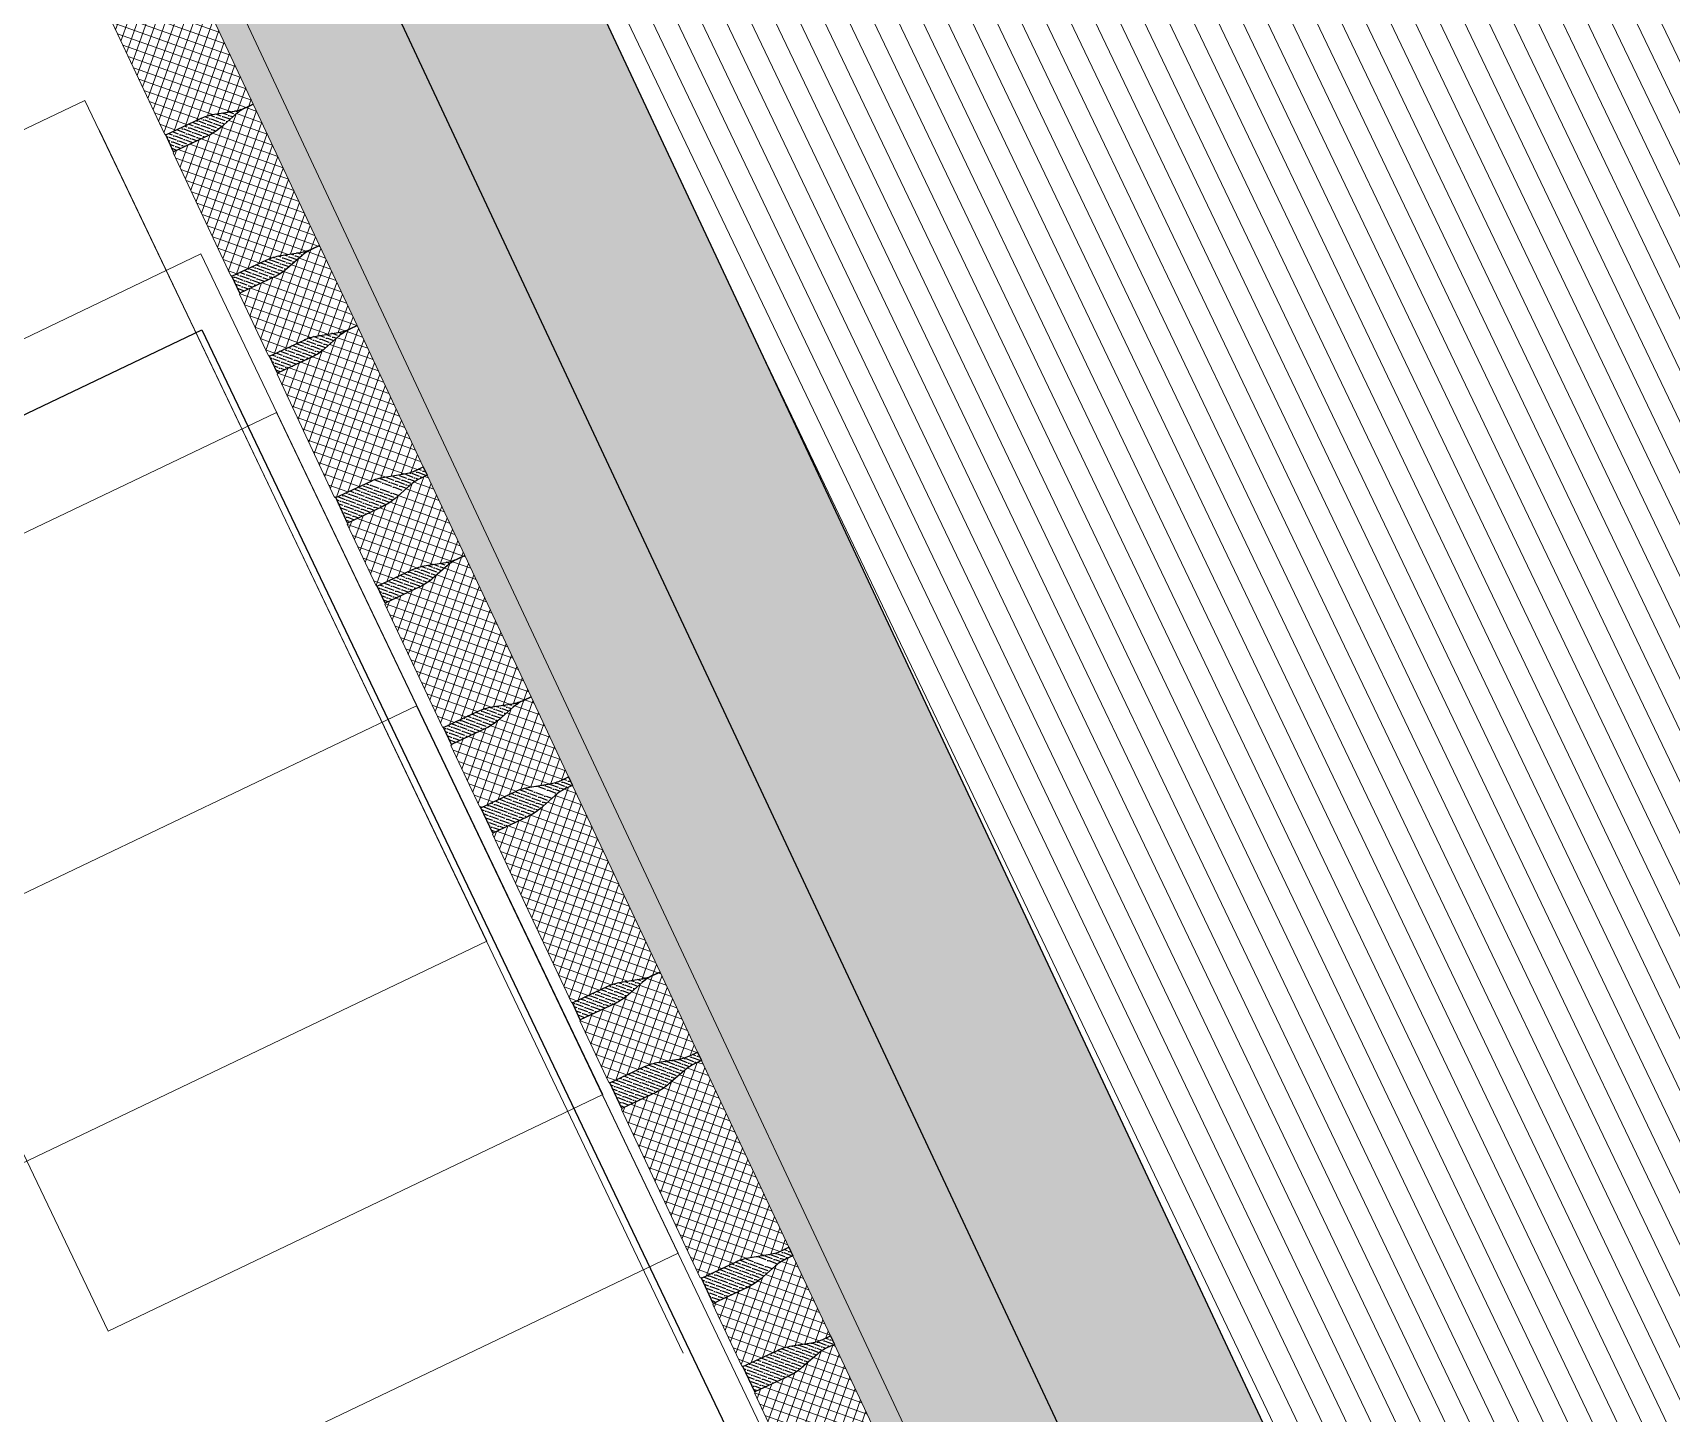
# Model space of a CAD drawing. Header units: metres. Extents: x 679304 to 680626, y 2747329 to 2750056.
# Drawn here: x 679525.661 to 679527.419, y 2747462.594 to 2747464.076 of the extents above; entities that cross this region are included whole.
import ezdxf

# ---------------------------------------------------------------- set-up
doc = ezdxf.new("R2010")
doc.units = ezdxf.units.M
doc.layers.add('-aux', color=50, linetype='Continuous', plot=False)
doc.layers.add('00_Aux', color=5, linetype='Continuous', plot=False)
for name, color, linetype, lineweight in [('02-L-projecció', 6, 'Continuous', 5), ('02-L-seccionat', 4, 'Continuous', 5), ('03-TR-L-1-CM', 7, 'Continuous', 0), ('3-TR Formigó', 252, 'Continuous', 0), ('3-TR terra compactada', 45, 'Continuous', 0), ('3-TR Tot-u', 37, 'Continuous', 0)]:
    doc.layers.add(name, color=color, linetype=linetype, lineweight=lineweight)
doc.layers.add('02-L-SEC-Shrubs', color=252, linetype='Continuous', lineweight=0, transparency=0.2)
doc.layers.add('3-TR tot_u', color=8, linetype='Continuous', lineweight=5, true_color=0x787878)
doc.layers.add('EIT_3 TR sorra', color=9, linetype='Continuous', true_color=0xd8ceb0)
doc.layers.add('SL_TREE_PROSOPIS_CINERARIA', color=66, linetype='Continuous', true_color=0x5f7f00)
picture_1 = doc.add_image_def('image2.png', size_in_pixel=(716, 586))
picture_2 = doc.add_image_def('image5.png', size_in_pixel=(354, 263))
picture_3 = doc.add_image_def('image7.png', size_in_pixel=(360, 216))
picture_4 = doc.add_image_def('image8.png', size_in_pixel=(525, 309))
pattern_1 = [(45, (13.469796, -0.930062), (-0.0067351921, 0.0067351921), []), (135, (13.469796, -0.930062), (-0.0067351921, -0.0067351921), [])]
pattern_2 = [(43.9857993, (27.482431, -102.082524), (0.00192727513, 0.00660389192), [0.0085328125, -0.0017065625, 0, -0.0017065625])]
pattern_3 = [(43.9857993, (26.9475387, -102.0783496), (0.00192727513, 0.00660389192), [0.0085328125, -0.0017065625, 0, -0.0017065625])]
pattern_4 = [(45, (11.778848, -0.916874), (-0.0067351921, 0.0067351921), []), (135, (11.778848, -0.916874), (-0.0067351921, -0.0067351921), [])]
pattern_5 = [(43.9857993, (26.6213488, -102.0758062), (0.00192727513, 0.00660389192), [0.0085328125, -0.0017065625, 0, -0.0017065625])]

# ---------------------------------------------------------------- blocks, each defined once
blk = doc.blocks.new('General Section WaterFalls')
at = {"layer": '3-TR Formigó'}
h = blk.add_hatch(dxfattribs=at)
h.set_pattern_fill('ANSI37', color=256, scale=0.003, angle=-18.276, style=0)
h.set_pattern_definition(pattern_4)
edge = h.paths.add_edge_path()
edge.add_line((55.994, -32.0858), (55.9941, -32.0776))
edge.add_arc((55.9457, -32.0773), 0.0484, -0.4467, 15.5523)
edge.add_line((55.9923, -32.0643), (55.9865, -32.0435))
edge.add_arc((56.0416, -32.0282), 0.0571, 179.5533, 195.5523, ccw=False)
edge.add_line((55.9844, -32.0277), (55.9848, -31.9866))
edge.add_line((55.9848, -31.9866), (55.984, -31.9866))
edge.add_line((55.984, -31.9866), (55.984, -31.9858))
edge.add_line((55.984, -31.9858), (55.7844, -31.9842))
edge.add_line((55.7844, -31.9842), (55.7844, -31.985))
edge.add_line((55.7844, -31.985), (55.7836, -31.985))
edge.add_line((55.7836, -31.985), (55.7833, -32.0262))
edge.add_arc((55.7261, -32.0257), 0.0571, -16.4458, -0.4467, ccw=False)
edge.add_line((55.7809, -32.0419), (55.7748, -32.0626))
edge.add_arc((55.8213, -32.0763), 0.0484, 163.5542, 179.5533)
edge.add_line((55.7728, -32.0759), (55.7728, -32.0841))
edge.add_line((55.7728, -32.0841), (55.994, -32.0858))
h = blk.add_hatch(dxfattribs=at)
h.set_pattern_fill('ANSI37', color=256, scale=0.003, angle=-18.276, style=0)
h.set_pattern_definition(pattern_4)
edge = h.paths.add_edge_path()
edge.add_line((56.099, -32.0867), (56.099, -32.0785))
edge.add_arc((56.0506, -32.0781), 0.0484, -0.4467, 15.5523)
edge.add_line((56.0973, -32.0651), (56.0915, -32.0443))
edge.add_arc((56.1465, -32.029), 0.0571, 179.5533, 195.5523, ccw=False)
edge.add_line((56.0894, -32.0286), (56.0897, -31.9874))
edge.add_line((56.0897, -31.9874), (56.0889, -31.9874))
edge.add_line((56.0889, -31.9874), (56.0889, -31.9866))
edge.add_line((56.0889, -31.9866), (56.0156, -31.986))
edge.add_line((56.0156, -31.986), (56.0156, -31.9868))
edge.add_line((56.0156, -31.9868), (56.0148, -31.9868))
edge.add_line((56.0148, -31.9868), (56.0145, -32.028))
edge.add_arc((55.9574, -32.0275), 0.0571, -16.4458, -0.4467, ccw=False)
edge.add_line((56.0122, -32.0437), (56.0061, -32.0644))
edge.add_arc((56.0525, -32.0781), 0.0484, 163.5542, 179.5533)
edge.add_line((56.0041, -32.0777), (56.004, -32.0859))
edge.add_line((56.004, -32.0859), (56.099, -32.0867))
h = blk.add_hatch(dxfattribs=at)
h.set_pattern_fill('ANSI37', color=256, scale=0.003, angle=-18.276, style=0)
h.set_pattern_definition(pattern_4)
edge = h.paths.add_edge_path()
edge.add_line((56.3302, -32.0885), (56.3303, -32.0803))
edge.add_arc((56.2818, -32.0799), 0.0484, -0.4467, 15.5523)
edge.add_line((56.3285, -32.0669), (56.3227, -32.0461))
edge.add_arc((56.3778, -32.0308), 0.0571, 179.5533, 195.5523, ccw=False)
edge.add_line((56.3206, -32.0304), (56.3209, -31.9892))
edge.add_line((56.3209, -31.9892), (56.3201, -31.9892))
edge.add_line((56.3201, -31.9892), (56.3201, -31.9884))
edge.add_line((56.3201, -31.9884), (56.1206, -31.9868))
edge.add_line((56.1206, -31.9868), (56.1206, -31.9877))
edge.add_line((56.1206, -31.9877), (56.1198, -31.9877))
edge.add_line((56.1198, -31.9877), (56.1195, -32.0288))
edge.add_arc((56.0623, -32.0283), 0.0571, -16.4458, -0.4467, ccw=False)
edge.add_line((56.1171, -32.0445), (56.111, -32.0652))
edge.add_arc((56.1575, -32.0789), 0.0484, 163.5542, 179.5533)
edge.add_line((56.109, -32.0785), (56.109, -32.0867))
edge.add_line((56.109, -32.0867), (56.3302, -32.0885))
h = blk.add_hatch(dxfattribs=at)
h.set_pattern_fill('ANSI37', color=256, scale=0.003, angle=-18.276, style=0)
h.set_pattern_definition(pattern_4)
edge = h.paths.add_edge_path()
edge.add_line((56.4352, -32.0893), (56.4352, -32.0811))
edge.add_arc((56.3868, -32.0807), 0.0484, -0.4467, 15.5523)
edge.add_line((56.4335, -32.0677), (56.4277, -32.0469))
edge.add_arc((56.4827, -32.0316), 0.0571, 179.5532, 195.5523, ccw=False)
edge.add_line((56.4256, -32.0312), (56.4259, -31.99))
edge.add_line((56.4259, -31.99), (56.4251, -31.99))
edge.add_line((56.4251, -31.99), (56.4251, -31.9892))
edge.add_line((56.4251, -31.9892), (56.3518, -31.9886))
edge.add_line((56.3518, -31.9886), (56.3518, -31.9895))
edge.add_line((56.3518, -31.9895), (56.351, -31.9895))
edge.add_line((56.351, -31.9895), (56.3507, -32.0306))
edge.add_arc((56.2935, -32.0301), 0.0571, -16.4458, -0.4467, ccw=False)
edge.add_line((56.3484, -32.0463), (56.3422, -32.067))
edge.add_arc((56.3887, -32.0807), 0.0484, 163.5542, 179.5533)
edge.add_line((56.3403, -32.0803), (56.3402, -32.0885))
edge.add_line((56.3402, -32.0885), (56.4352, -32.0893))
h = blk.add_hatch(dxfattribs=at)
h.set_pattern_fill('ANSI37', color=256, scale=0.003, angle=-18.276, style=0)
h.set_pattern_definition(pattern_4)
edge = h.paths.add_edge_path()
edge.add_line((56.6564, -32.091), (56.6565, -32.0828))
edge.add_arc((56.608, -32.0824), 0.0484, -0.4467, 15.5523)
edge.add_line((56.6547, -32.0695), (56.6489, -32.0487))
edge.add_arc((56.704, -32.0333), 0.0571, 179.5533, 195.5523, ccw=False)
edge.add_line((56.6468, -32.0329), (56.6471, -31.9918))
edge.add_line((56.6471, -31.9918), (56.6463, -31.9918))
edge.add_line((56.6463, -31.9918), (56.6463, -31.9909))
edge.add_line((56.6463, -31.9909), (56.4468, -31.9894))
edge.add_line((56.4468, -31.9894), (56.4468, -31.9902))
edge.add_line((56.4468, -31.9902), (56.446, -31.9902))
edge.add_line((56.446, -31.9902), (56.4456, -32.0313))
edge.add_arc((56.3885, -32.0309), 0.0571, -16.4458, -0.4467, ccw=False)
edge.add_line((56.4433, -32.0471), (56.4372, -32.0678))
edge.add_arc((56.4836, -32.0815), 0.0484, 163.5542, 179.5533)
edge.add_line((56.4352, -32.0811), (56.4352, -32.0893))
edge.add_line((56.4352, -32.0893), (56.6564, -32.091))
h = blk.add_hatch(dxfattribs=at)
h.set_pattern_fill('ANSI37', color=256, scale=0.003, angle=-18.276, style=0)
h.set_pattern_definition(pattern_4)
edge = h.paths.add_edge_path()
edge.add_line((56.7614, -32.0918), (56.7614, -32.0836))
edge.add_arc((56.713, -32.0833), 0.0484, -0.4467, 15.5523)
edge.add_line((56.7596, -32.0703), (56.7539, -32.0495))
edge.add_arc((56.8089, -32.0342), 0.0571, 179.5533, 195.5523, ccw=False)
edge.add_line((56.7518, -32.0337), (56.7521, -31.9926))
edge.add_line((56.7521, -31.9926), (56.7513, -31.9926))
edge.add_line((56.7513, -31.9926), (56.7513, -31.9917))
edge.add_line((56.7513, -31.9917), (56.678, -31.9912))
edge.add_line((56.678, -31.9912), (56.678, -31.992))
edge.add_line((56.678, -31.992), (56.6772, -31.992))
edge.add_line((56.6772, -31.992), (56.6769, -32.0331))
edge.add_arc((56.6197, -32.0327), 0.0571, -16.4458, -0.4467, ccw=False)
edge.add_line((56.6745, -32.0489), (56.6684, -32.0696))
edge.add_arc((56.7149, -32.0833), 0.0484, 163.5542, 179.5533)
edge.add_line((56.6665, -32.0829), (56.6664, -32.0911))
edge.add_line((56.6664, -32.0911), (56.7614, -32.0918))
h = blk.add_hatch(dxfattribs=at)
h.set_pattern_fill('ANSI37', color=256, scale=0.003, angle=-18.276, style=0)
h.set_pattern_definition(pattern_4)
edge = h.paths.add_edge_path()
edge.add_line((56.9288, -32.0931), (56.9289, -32.0849))
edge.add_arc((56.8805, -32.0846), 0.0484, -0.4468, 15.5523)
edge.add_line((56.9271, -32.0716), (56.9213, -32.0508))
edge.add_arc((56.9764, -32.0355), 0.0571, 179.5533, 195.5523, ccw=False)
edge.add_line((56.9193, -32.035), (56.9196, -31.9939))
edge.add_line((56.9196, -31.9939), (56.9188, -31.9939))
edge.add_line((56.9188, -31.9939), (56.9188, -31.993))
edge.add_line((56.9188, -31.993), (56.773, -31.9919))
edge.add_line((56.773, -31.9919), (56.773, -31.9928))
edge.add_line((56.773, -31.9928), (56.7722, -31.9927))
edge.add_line((56.7722, -31.9927), (56.7718, -32.0339))
edge.add_arc((56.7147, -32.0334), 0.0571, -16.4458, -0.4467, ccw=False)
edge.add_line((56.7695, -32.0496), (56.7634, -32.0703))
edge.add_arc((56.8098, -32.084), 0.0484, 163.5542, 179.5532)
edge.add_line((56.7614, -32.0836), (56.7614, -32.0918))
edge.add_line((56.7614, -32.0918), (56.9288, -32.0931))
h = blk.add_hatch(dxfattribs=at)
h.set_pattern_fill('ANSI37', color=256, scale=0.003, angle=-18.276, style=0)
h.set_pattern_definition(pattern_4)
edge = h.paths.add_edge_path()
edge.add_line((57.0238, -32.0939), (57.0239, -32.0857))
edge.add_arc((56.9754, -32.0853), 0.0484, -0.4467, 15.5523)
edge.add_line((57.0221, -32.0723), (57.0163, -32.0515))
edge.add_arc((57.0714, -32.0362), 0.0571, 179.5533, 195.5523, ccw=False)
edge.add_line((57.0142, -32.0358), (57.0145, -31.9946))
edge.add_line((57.0145, -31.9946), (57.0137, -31.9946))
edge.add_line((57.0137, -31.9946), (57.0137, -31.9938))
edge.add_line((57.0137, -31.9938), (56.9405, -31.9932))
edge.add_line((56.9405, -31.9932), (56.9404, -31.9941))
edge.add_line((56.9404, -31.9941), (56.9396, -31.9941))
edge.add_line((56.9396, -31.9941), (56.9393, -32.0352))
edge.add_arc((56.8822, -32.0347), 0.0571, -16.4458, -0.4467, ccw=False)
edge.add_line((56.937, -32.0509), (56.9309, -32.0716))
edge.add_arc((56.9773, -32.0853), 0.0484, 163.5542, 179.5533)
edge.add_line((56.9289, -32.0849), (56.9288, -32.0931))
edge.add_line((56.9288, -32.0931), (57.0238, -32.0939))
h = blk.add_hatch(dxfattribs=at)
h.set_pattern_fill('ANSI37', color=256, scale=0.003, angle=-18.276, style=0)
h.set_pattern_definition(pattern_1)
edge = h.paths.add_edge_path()
edge.add_line((57.2013, -32.0953), (57.2013, -32.0871))
edge.add_arc((57.1529, -32.0867), 0.0484, -0.4468, 15.5523)
edge.add_line((57.1996, -32.0737), (57.1938, -32.0529))
edge.add_arc((57.2488, -32.0376), 0.0571, 179.5533, 195.5523, ccw=False)
edge.add_line((57.1917, -32.0371), (57.192, -31.996))
edge.add_line((57.192, -31.996), (57.1912, -31.996))
edge.add_line((57.1912, -31.996), (57.1912, -31.9952))
edge.add_line((57.1912, -31.9952), (57.0454, -31.994))
edge.add_line((57.0454, -31.994), (57.0454, -31.9949))
edge.add_line((57.0454, -31.9949), (57.0446, -31.9949))
edge.add_line((57.0446, -31.9949), (57.0443, -32.036))
edge.add_arc((56.9871, -32.0356), 0.0571, -16.4458, -0.4467, ccw=False)
edge.add_line((57.0419, -32.0517), (57.0358, -32.0724))
edge.add_arc((57.0823, -32.0861), 0.0484, 163.5542, 179.5532)
edge.add_line((57.0339, -32.0858), (57.0338, -32.0939))
edge.add_line((57.0338, -32.0939), (57.2013, -32.0953))
h = blk.add_hatch(dxfattribs=at)
h.set_pattern_fill('ANSI37', color=256, scale=0.003, angle=-18.276, style=0)
h.set_pattern_definition(pattern_1)
edge = h.paths.add_edge_path()
edge.add_line((57.2962, -32.096), (57.2963, -32.0878))
edge.add_arc((57.2479, -32.0874), 0.0484, -0.4467, 15.5523)
edge.add_line((57.2945, -32.0744), (57.2888, -32.0537))
edge.add_arc((57.3438, -32.0383), 0.0571, 179.5532, 195.5523, ccw=False)
edge.add_line((57.2867, -32.0379), (57.287, -31.9968))
edge.add_line((57.287, -31.9968), (57.2862, -31.9968))
edge.add_line((57.2862, -31.9968), (57.2862, -31.9959))
edge.add_line((57.2862, -31.9959), (57.2129, -31.9953))
edge.add_line((57.2129, -31.9953), (57.2129, -31.9962))
edge.add_line((57.2129, -31.9962), (57.2121, -31.9962))
edge.add_line((57.2121, -31.9962), (57.2118, -32.0373))
edge.add_arc((57.1546, -32.0369), 0.0571, -16.4458, -0.4467, ccw=False)
edge.add_line((57.2094, -32.053), (57.2033, -32.0737))
edge.add_arc((57.2498, -32.0874), 0.0484, 163.5542, 179.5533)
edge.add_line((57.2013, -32.0871), (57.2013, -32.0953))
edge.add_line((57.2013, -32.0953), (57.2962, -32.096))
h = blk.add_hatch(dxfattribs=at)
h.set_pattern_fill('ANSI37', color=256, scale=0.003, angle=-18.276, style=0)
h.set_pattern_definition(pattern_1)
edge = h.paths.add_edge_path()
edge.add_line((57.4637, -32.0973), (57.4638, -32.0891))
edge.add_arc((57.4154, -32.0887), 0.0484, -0.4468, 15.5523)
edge.add_line((57.462, -32.0757), (57.4562, -32.055))
edge.add_arc((57.5113, -32.0396), 0.0571, 179.5533, 195.5523, ccw=False)
edge.add_line((57.4541, -32.0392), (57.4545, -31.9981))
edge.add_line((57.4545, -31.9981), (57.4537, -31.9981))
edge.add_line((57.4537, -31.9981), (57.4537, -31.9972))
edge.add_line((57.4537, -31.9972), (57.3079, -31.9961))
edge.add_line((57.3079, -31.9961), (57.3078, -31.9969))
edge.add_line((57.3078, -31.9969), (57.3071, -31.9969))
edge.add_line((57.3071, -31.9969), (57.3067, -32.038))
edge.add_arc((57.2496, -32.0376), 0.0571, -16.4458, -0.4467, ccw=False)
edge.add_line((57.3044, -32.0538), (57.2983, -32.0745))
edge.add_arc((57.3447, -32.0882), 0.0484, 163.5542, 179.5532)
edge.add_line((57.2963, -32.0878), (57.2962, -32.096))
edge.add_line((57.2962, -32.096), (57.4637, -32.0973))
h = blk.add_hatch(dxfattribs=at)
h.set_pattern_fill('ANSI37', color=256, scale=0.003, angle=-18.276, style=0)
h.set_pattern_definition(pattern_1)
edge = h.paths.add_edge_path()
edge.add_line((57.685, -32.099), (57.685, -32.0908))
edge.add_arc((57.6366, -32.0905), 0.0484, -0.4467, 15.5523)
edge.add_line((57.6833, -32.0775), (57.6775, -32.0567))
edge.add_arc((57.7325, -32.0414), 0.0571, 179.5533, 195.5523, ccw=False)
edge.add_line((57.6754, -32.0409), (57.6757, -31.9998))
edge.add_line((57.6757, -31.9998), (57.6749, -31.9998))
edge.add_line((57.6749, -31.9998), (57.6749, -31.9989))
edge.add_line((57.6749, -31.9989), (57.4753, -31.9974))
edge.add_line((57.4753, -31.9974), (57.4753, -31.9982))
edge.add_line((57.4753, -31.9982), (57.4745, -31.9982))
edge.add_line((57.4745, -31.9982), (57.4742, -32.0394))
edge.add_arc((57.4171, -32.0389), 0.0571, -16.4458, -0.4467, ccw=False)
edge.add_line((57.4719, -32.0551), (57.4658, -32.0758))
edge.add_arc((57.5122, -32.0895), 0.0484, 163.5542, 179.5533)
edge.add_line((57.4638, -32.0891), (57.4637, -32.0973))
edge.add_line((57.4637, -32.0973), (57.685, -32.099))
at = {"layer": '3-TR terra compactada'}
h = blk.add_hatch(dxfattribs=at)
h.set_pattern_fill('LINE', color=256, scale=0.0075)
h.set_pattern_definition([(360, (-1.593222, -1.45), (0, 0.0238125), [])])
edge = h.paths.add_edge_path(flags=16)
edge.add_arc((87.9127, -34.891), 0.03, 0, 360)
h.paths.add_polyline_path([(60.8679, -34.0635), (60.8679, -34.8165), (77.2885, -34.8165), (77.2885, -35.9665), (94.0298, -35.9665), (94.0235, -34.5335), (88.7774, -34.4288), (88.7764, -34.4784), (88.6751, -34.8565), (84.0602, -34.7644), (83.9655, -34.4124), (83.9577, -34.3822), (83.9588, -34.3318), (79.9888, -34.2503), (79.9888, -35.7877), (77.4385, -35.7877), (77.4385, -35.4375), (78.6181, -35.4377), (78.0551, -33.463), (67.1021, -33.3788), (67.0118, -33.1781), (66.851, -33.1769), (63.5673, -33.1513), (63.5673, -34.7034), (61.0171, -34.7034), (61.0171, -34.3534), (62.1077, -34.3534), (61.5858, -32.5095), (50.6816, -32.4257), (50.5911, -32.225), (50.4251, -32.2238), (47.1481, -32.1982), (47.1472, -33.3816), (44.9975, -33.3816), (44.9975, -33.0316), (45.5693, -33.0316), (45.1431, -31.5563), (34.2616, -31.4727), (34.1709, -31.272), (34.0048, -31.2707), (30.7263, -31.2451), (30.7263, -32.3786), (28.5762, -32.3786), (28.5762, -32.0286), (29.1479, -32.0286), (28.7218, -30.5533), (17.8413, -30.4697), (17.6814, -31.5018), (28.2761, -31.5018), (28.2761, -32.6104), (44.4474, -32.6104), (44.4474, -34.0635)])
at = {"layer": '3-TR Tot-u'}
h = blk.add_hatch(dxfattribs=at)
h.set_pattern_fill('EARTH', color=256, scale=0.005, angle=-84.0741)
h.set_pattern_definition([(275.92585, (60.715468, -33.50334), (0.03485825, -0.02830243), [0.03175, -0.03175]), (275.92585, (60.72731, -33.50211), (0.03485825, -0.02830243), [0.03175, -0.03175]), (275.92585, (60.739153, -33.50088), (0.03485825, -0.02830243), [0.03175, -0.03175]), (5.92585, (60.74351, -33.50442), (0.02830243, 0.03485825), [0.03175, -0.03175]), (5.92585, (60.74474, -33.51626), (0.02830243, 0.03485825), [0.03175, -0.03175]), (5.92585, (60.74597, -33.528104), (0.02830243, 0.03485825), [0.03175, -0.03175])])
h.paths.add_polyline_path([(50.6816, -32.4257), (61.5858, -32.5095), (61.6463, -32.7234), (62.417, -32.7234), (62.417, -32.5034), (61.7919, -32.5034), (61.7377, -32.3107), (50.5913, -32.225)])
at = {"layer": '3-TR tot_u'}
h = blk.add_hatch(dxfattribs=at)
h.set_pattern_fill('AR-CONC', color=256, scale=0.00025, angle=90.2768)
h.set_pattern_definition([(158.55282, (16.41958, -0.97464), (-0.01071414, 0.044447035), [0.0047625, -0.0523875]), (103.55282, (16.41958, -0.97464), (-0.04247851, -0.023550522), [0.00381, -0.041910146]), (209.00427, (16.418687, -0.970935), (-0.05319265, 0.020896514), [0.004047502, -0.04452256]), (154.73702, (16.40754, -0.97868), (-0.01159855, 0.06759206), [0.00714375, -0.07858125]), (205.18838, (16.40657, -0.97305), (-0.07752613, 0.036585164), [0.00607126, -0.0667839]), (99.73697, (16.40754, -0.97868), (-0.07752613, 0.036585164), [0.00571499, -0.06286493]), (129.55282, (16.40853, -0.97165), (0.012177515, 0.04406843), [0.0047625, -0.0523875]), (74.55282, (16.40853, -0.97165), (-0.048569986, -3.622e-06), [0.00381, -0.04191]), (180.00427, (16.409544, -0.967977), (-0.03639247, 0.044064808), [0.004047502, -0.044522484]), (146.052823, (16.41958, -0.974639), (-0.0202858755, -0.005993883), [0, -0.041402, 0, -0.042545, 0, -0.04206875]), (116.052823, (16.41958, -0.97464), (-0.029058716, 0.007867939), [0, -0.024257, 0, -0.0404495, 0, -0.01603375]), (76.052823, (16.424085, -0.988064), (-0.0094277577, 0.0325917035), [0, -0.015875, 0, -0.04953, 0, -0.0657225]), (66.052823, (16.426106, -0.994084), (-0.017809166, 0.03308521), [0, -0.0206375, 0, -0.032893, 0, -0.0466725])])
h.paths.add_polyline_path([(61.7377, -32.3107), (61.9161, -32.162), (50.5231, -32.0745), (50.5952, -32.2337)])
at = {"layer": 'EIT_3 TR sorra'}
h = blk.add_hatch(dxfattribs=at)
h.set_pattern_fill('ANSI36', color=256, scale=0.001075, angle=-1.0142, style=0, double=1)
h.set_pattern_definition([(43.9857993, (26.285159, -102.073185), (0.00192727513, 0.00660389192), [0.0085328125, -0.0017065625, 0, -0.0017065625])])
edge = h.paths.add_edge_path()
edge.add_line((56.004, -32.0859), (55.994, -32.0858))
edge.add_line((55.994, -32.0858), (55.9941, -32.0776))
edge.add_arc((55.9457, -32.0773), 0.0484, -0.4468, 15.5523)
edge.add_line((55.9923, -32.0643), (55.9865, -32.0435))
edge.add_arc((56.0416, -32.0282), 0.0571, 179.5533, 195.5523, ccw=False)
edge.add_line((55.9844, -32.0277), (55.9848, -31.9866))
edge.add_line((55.9848, -31.9866), (56.0148, -31.9868))
edge.add_line((56.0148, -31.9868), (56.0145, -32.028))
edge.add_arc((55.9574, -32.0275), 0.0571, -16.4458, -0.4467, ccw=False)
edge.add_line((56.0122, -32.0437), (56.0061, -32.0644))
edge.add_arc((56.0525, -32.0781), 0.0484, 163.5542, 179.5533)
edge.add_line((56.0041, -32.0777), (56.004, -32.0859))
edge.add_line((56.004, -32.0859), (55.994, -32.0858))
h = blk.add_hatch(dxfattribs=at)
h.set_pattern_fill('ANSI36', color=256, scale=0.001075, angle=-1.0142, style=0, double=1)
h.set_pattern_definition([(43.9857993, (26.390119, -102.0740032), (0.00192727513, 0.00660389192), [0.0085328125, -0.0017065625, 0, -0.0017065625])])
edge = h.paths.add_edge_path()
edge.add_line((56.109, -32.0867), (56.099, -32.0867))
edge.add_line((56.099, -32.0867), (56.099, -32.0785))
edge.add_arc((56.0506, -32.0781), 0.0484, -0.4468, 15.5523)
edge.add_line((56.0973, -32.0651), (56.0915, -32.0443))
edge.add_arc((56.1465, -32.029), 0.0571, 179.5533, 195.5523, ccw=False)
edge.add_line((56.0894, -32.0286), (56.0897, -31.9874))
edge.add_line((56.0897, -31.9874), (56.1198, -31.9877))
edge.add_line((56.1198, -31.9877), (56.1195, -32.0288))
edge.add_arc((56.0623, -32.0283), 0.0571, -16.4458, -0.4467, ccw=False)
edge.add_line((56.1171, -32.0445), (56.111, -32.0652))
edge.add_arc((56.1575, -32.0789), 0.0484, 163.5542, 179.5533)
edge.add_line((56.109, -32.0785), (56.109, -32.0867))
edge.add_line((56.109, -32.0867), (56.099, -32.0867))
h = blk.add_hatch(dxfattribs=at)
h.set_pattern_fill('ANSI36', color=256, scale=0.001075, angle=-1.0142, style=0, double=1)
h.set_pattern_definition(pattern_5)
edge = h.paths.add_edge_path()
edge.add_line((56.3402, -32.0885), (56.3302, -32.0885))
edge.add_line((56.3302, -32.0885), (56.3303, -32.0803))
edge.add_arc((56.2818, -32.0799), 0.0484, -0.4468, 15.5523)
edge.add_line((56.3285, -32.0669), (56.3227, -32.0461))
edge.add_arc((56.3778, -32.0308), 0.0571, 179.5533, 195.5523, ccw=False)
edge.add_line((56.3206, -32.0304), (56.3209, -31.9892))
edge.add_line((56.3209, -31.9892), (56.351, -31.9895))
edge.add_line((56.351, -31.9895), (56.3507, -32.0306))
edge.add_arc((56.2935, -32.0301), 0.0571, -16.4458, -0.4467, ccw=False)
edge.add_line((56.3484, -32.0463), (56.3422, -32.067))
edge.add_arc((56.3887, -32.0807), 0.0484, 163.5542, 179.5533)
edge.add_line((56.3403, -32.0803), (56.3402, -32.0885))
edge.add_line((56.3402, -32.0885), (56.3302, -32.0885))
h = blk.add_hatch(dxfattribs=at)
h.set_pattern_fill('ANSI36', color=256, scale=0.001075, angle=-1.0142, style=0, double=1)
h.set_pattern_definition(pattern_5)
edge = h.paths.add_edge_path()
edge.add_line((56.4352, -32.0893), (56.4352, -32.0811))
edge.add_arc((56.3868, -32.0807), 0.0484, -0.4467, 15.5523)
edge.add_line((56.4335, -32.0677), (56.4277, -32.0469))
edge.add_arc((56.4827, -32.0316), 0.0571, 179.5532, 195.5523, ccw=False)
edge.add_line((56.4256, -32.0312), (56.4259, -31.99))
edge.add_line((56.4259, -31.99), (56.446, -31.9902))
edge.add_line((56.446, -31.9902), (56.4456, -32.0313))
edge.add_arc((56.3885, -32.0309), 0.0571, -16.4458, -0.4467, ccw=False)
edge.add_line((56.4433, -32.0471), (56.4372, -32.0678))
edge.add_arc((56.4836, -32.0815), 0.0484, 163.5542, 179.5532)
edge.add_line((56.4352, -32.0811), (56.4352, -32.0893))
h = blk.add_hatch(dxfattribs=at)
h.set_pattern_fill('ANSI36', color=256, scale=0.001075, angle=-1.0142, style=0, double=1)
h.set_pattern_definition(pattern_3)
edge = h.paths.add_edge_path()
edge.add_line((56.6664, -32.0911), (56.6564, -32.091))
edge.add_line((56.6564, -32.091), (56.6565, -32.0828))
edge.add_arc((56.608, -32.0824), 0.0484, -0.4468, 15.5523)
edge.add_line((56.6547, -32.0695), (56.6489, -32.0487))
edge.add_arc((56.704, -32.0333), 0.0571, 179.5533, 195.5523, ccw=False)
edge.add_line((56.6468, -32.0329), (56.6471, -31.9918))
edge.add_line((56.6471, -31.9918), (56.6772, -31.992))
edge.add_line((56.6772, -31.992), (56.6769, -32.0331))
edge.add_arc((56.6197, -32.0327), 0.0571, -16.4458, -0.4467, ccw=False)
edge.add_line((56.6745, -32.0489), (56.6684, -32.0696))
edge.add_arc((56.7149, -32.0833), 0.0484, 163.5542, 179.5533)
edge.add_line((56.6665, -32.0829), (56.6664, -32.0911))
edge.add_line((56.6664, -32.0911), (56.6564, -32.091))
h = blk.add_hatch(dxfattribs=at)
h.set_pattern_fill('ANSI36', color=256, scale=0.001075, angle=-1.0142, style=0, double=1)
h.set_pattern_definition(pattern_3)
edge = h.paths.add_edge_path()
edge.add_line((56.7614, -32.0918), (56.7614, -32.0836))
edge.add_arc((56.713, -32.0833), 0.0484, -0.4467, 15.5523)
edge.add_line((56.7596, -32.0703), (56.7539, -32.0495))
edge.add_arc((56.8089, -32.0342), 0.0571, 179.5532, 195.5523, ccw=False)
edge.add_line((56.7518, -32.0337), (56.7521, -31.9926))
edge.add_line((56.7521, -31.9926), (56.7722, -31.9927))
edge.add_line((56.7722, -31.9927), (56.7718, -32.0339))
edge.add_arc((56.7147, -32.0334), 0.0571, -16.4458, -0.4467, ccw=False)
edge.add_line((56.7695, -32.0496), (56.7634, -32.0703))
edge.add_arc((56.8098, -32.084), 0.0484, 163.5542, 179.5532)
edge.add_line((56.7614, -32.0836), (56.7614, -32.0918))
h = blk.add_hatch(dxfattribs=at)
h.set_pattern_fill('ANSI36', color=256, scale=0.001075, angle=-1.0142, style=0, double=1)
h.set_pattern_definition(pattern_3)
edge = h.paths.add_edge_path()
edge.add_line((56.9288, -32.0931), (56.9289, -32.0849))
edge.add_arc((56.8805, -32.0846), 0.0484, -0.4467, 15.5523)
edge.add_line((56.9271, -32.0716), (56.9213, -32.0508))
edge.add_arc((56.9764, -32.0355), 0.0571, 179.5533, 195.5523, ccw=False)
edge.add_line((56.9193, -32.035), (56.9196, -31.9939))
edge.add_line((56.9196, -31.9939), (56.9396, -31.9941))
edge.add_line((56.9396, -31.9941), (56.9393, -32.0352))
edge.add_arc((56.8822, -32.0347), 0.0571, -16.4458, -0.4467, ccw=False)
edge.add_line((56.937, -32.0509), (56.9309, -32.0716))
edge.add_arc((56.9773, -32.0853), 0.0484, 163.5542, 179.5532)
edge.add_line((56.9289, -32.0849), (56.9288, -32.0931))
h = blk.add_hatch(dxfattribs=at)
h.set_pattern_fill('ANSI36', color=256, scale=0.001075, angle=-1.0142, style=0, double=1)
h.set_pattern_definition([(43.9857993, (27.314945, -102.081211), (0.00192727513, 0.00660389192), [0.0085328125, -0.0017065625, 0, -0.0017065625])])
edge = h.paths.add_edge_path()
edge.add_line((57.0338, -32.0939), (57.0238, -32.0939))
edge.add_line((57.0238, -32.0939), (57.0239, -32.0857))
edge.add_arc((56.9754, -32.0853), 0.0484, -0.4468, 15.5523)
edge.add_line((57.0221, -32.0723), (57.0163, -32.0515))
edge.add_arc((57.0714, -32.0362), 0.0571, 179.5533, 195.5523, ccw=False)
edge.add_line((57.0142, -32.0358), (57.0145, -31.9946))
edge.add_line((57.0145, -31.9946), (57.0446, -31.9949))
edge.add_line((57.0446, -31.9949), (57.0443, -32.036))
edge.add_arc((56.9871, -32.0356), 0.0571, -16.4458, -0.4467, ccw=False)
edge.add_line((57.0419, -32.0517), (57.0358, -32.0724))
edge.add_arc((57.0823, -32.0861), 0.0484, 163.5542, 179.5533)
edge.add_line((57.0339, -32.0858), (57.0338, -32.0939))
edge.add_line((57.0338, -32.0939), (57.0238, -32.0939))
h = blk.add_hatch(dxfattribs=at)
h.set_pattern_fill('ANSI36', color=256, scale=0.001075, angle=-1.0142, style=0, double=1)
h.set_pattern_definition([(43.9857993, (27.2199846, -102.080474), (0.00192727513, 0.00660389192), [0.0085328125, -0.0017065625, 0, -0.0017065625])])
edge = h.paths.add_edge_path()
edge.add_line((57.2013, -32.0953), (57.2013, -32.0871))
edge.add_arc((57.1529, -32.0867), 0.0484, -0.4467, 15.5523)
edge.add_line((57.1996, -32.0737), (57.1938, -32.0529))
edge.add_arc((57.2488, -32.0376), 0.0571, 179.5533, 195.5523, ccw=False)
edge.add_line((57.1917, -32.0372), (57.192, -31.996))
edge.add_line((57.192, -31.996), (57.2121, -31.9962))
edge.add_line((57.2121, -31.9962), (57.2118, -32.0373))
edge.add_arc((57.1546, -32.0369), 0.0571, -16.4458, -0.4467, ccw=False)
edge.add_line((57.2094, -32.053), (57.2033, -32.0737))
edge.add_arc((57.2498, -32.0874), 0.0484, 163.5542, 179.5532)
edge.add_line((57.2013, -32.0871), (57.2013, -32.0953))
h = blk.add_hatch(dxfattribs=at)
h.set_pattern_fill('ANSI36', color=256, scale=0.001075, angle=-1.0142, style=0, double=1)
h.set_pattern_definition(pattern_2)
edge = h.paths.add_edge_path()
edge.add_line((57.2962, -32.096), (57.2963, -32.0878))
edge.add_arc((57.2479, -32.0874), 0.0484, -0.4467, 15.5523)
edge.add_line((57.2945, -32.0744), (57.2888, -32.0537))
edge.add_arc((57.3438, -32.0383), 0.0571, 179.5532, 195.5523, ccw=False)
edge.add_line((57.2867, -32.0379), (57.287, -31.9968))
edge.add_line((57.287, -31.9968), (57.3071, -31.9969))
edge.add_line((57.3071, -31.9969), (57.3067, -32.0381))
edge.add_arc((57.2496, -32.0376), 0.0571, -16.4458, -0.4467, ccw=False)
edge.add_line((57.3044, -32.0538), (57.2983, -32.0745))
edge.add_arc((57.3447, -32.0882), 0.0484, 163.5542, 179.5532)
edge.add_line((57.2963, -32.0878), (57.2962, -32.096))
h = blk.add_hatch(dxfattribs=at)
h.set_pattern_fill('ANSI36', color=256, scale=0.001075, angle=-1.0142, style=0, double=1)
h.set_pattern_definition(pattern_2)
edge = h.paths.add_edge_path()
edge.add_line((57.4637, -32.0973), (57.4638, -32.0891))
edge.add_arc((57.4154, -32.0887), 0.0484, -0.4467, 15.5523)
edge.add_line((57.462, -32.0758), (57.4562, -32.055))
edge.add_arc((57.5113, -32.0396), 0.0571, 179.5533, 195.5523, ccw=False)
edge.add_line((57.4541, -32.0392), (57.4545, -31.9981))
edge.add_line((57.4545, -31.9981), (57.4745, -31.9982))
edge.add_line((57.4745, -31.9982), (57.4742, -32.0394))
edge.add_arc((57.4171, -32.0389), 0.0571, -16.4458, -0.4467, ccw=False)
edge.add_line((57.4719, -32.0551), (57.4658, -32.0758))
edge.add_arc((57.5122, -32.0895), 0.0484, 163.5542, 179.5532)
edge.add_line((57.4638, -32.0891), (57.4637, -32.0973))
h = blk.add_hatch(dxfattribs=at)
h.set_pattern_fill('ANSI36', color=256, scale=0.001075, angle=-1.0142, style=0, double=1)
h.set_pattern_definition([(62.2618419, (84.498064, 215.9410314), (-0.000240893414, 0.00687515442), [0.0085328125, -0.0017065625, 0, -0.0017065625])])
h.paths.add_polyline_path([(50.5231, -32.0745), (61.9161, -32.162), (61.9164, -32.132), (50.523, -32.0433)])
at = {"layer": '-aux'}
for points in [[(56.004, -32.0859), (55.994, -32.0858), (55.9941, -32.0776, 0.069923), (55.9923, -32.0643), (55.9865, -32.0435, -0.069923), (55.9844, -32.0277), (55.9848, -31.9866), (56.0148, -31.9868), (56.0145, -32.028, -0.069923), (56.0122, -32.0437), (56.0061, -32.0644, 0.069923), (56.0041, -32.0777), (56.004, -32.0859), (55.994, -32.0858)], [(56.109, -32.0867), (56.099, -32.0867), (56.099, -32.0785, 0.069923), (56.0973, -32.0651), (56.0915, -32.0443, -0.069923), (56.0894, -32.0286), (56.0897, -31.9874), (56.1198, -31.9877), (56.1195, -32.0288, -0.069923), (56.1171, -32.0445), (56.111, -32.0652, 0.069923), (56.109, -32.0785), (56.109, -32.0867), (56.099, -32.0867)], [(56.3402, -32.0885), (56.3302, -32.0885), (56.3303, -32.0803, 0.069923), (56.3285, -32.0669), (56.3227, -32.0461, -0.069923), (56.3206, -32.0304), (56.3209, -31.9892), (56.351, -31.9895), (56.3507, -32.0306, -0.069923), (56.3484, -32.0463), (56.3422, -32.067, 0.069923), (56.3403, -32.0803), (56.3402, -32.0885), (56.3302, -32.0885)], [(56.4352, -32.0893), (56.4352, -32.0893), (56.4352, -32.0811, 0.069923), (56.4335, -32.0677), (56.4277, -32.0469, -0.069923), (56.4256, -32.0312), (56.4259, -31.99), (56.446, -31.9902), (56.4456, -32.0313, -0.069923), (56.4433, -32.0471), (56.4372, -32.0678, 0.069923), (56.4352, -32.0811), (56.4352, -32.0893), (56.4352, -32.0893)], [(56.6664, -32.0911), (56.6564, -32.091), (56.6565, -32.0828, 0.069923), (56.6547, -32.0695), (56.6489, -32.0487, -0.069923), (56.6468, -32.0329), (56.6471, -31.9918), (56.6772, -31.992), (56.6769, -32.0331, -0.069923), (56.6745, -32.0489), (56.6684, -32.0696, 0.069923), (56.6665, -32.0829), (56.6664, -32.0911), (56.6564, -32.091)], [(56.7614, -32.0918), (56.7614, -32.0918), (56.7614, -32.0836, 0.069923), (56.7596, -32.0703), (56.7539, -32.0495, -0.069923), (56.7518, -32.0337), (56.7521, -31.9926), (56.7722, -31.9927), (56.7718, -32.0339, -0.069923), (56.7695, -32.0496), (56.7634, -32.0703, 0.069923), (56.7614, -32.0836), (56.7614, -32.0918), (56.7614, -32.0918)], [(56.9288, -32.0931), (56.9288, -32.0931), (56.9289, -32.0849, 0.069923), (56.9271, -32.0716), (56.9213, -32.0508, -0.069923), (56.9193, -32.035), (56.9196, -31.9939), (56.9396, -31.9941), (56.9393, -32.0352, -0.069923), (56.937, -32.0509), (56.9309, -32.0716, 0.069923), (56.9289, -32.0849), (56.9288, -32.0931), (56.9288, -32.0931)], [(57.0338, -32.0939), (57.0238, -32.0939), (57.0239, -32.0857, 0.069923), (57.0221, -32.0723), (57.0163, -32.0515, -0.069923), (57.0142, -32.0358), (57.0145, -31.9946), (57.0446, -31.9949), (57.0443, -32.036, -0.069923), (57.0419, -32.0517), (57.0358, -32.0724, 0.069923), (57.0339, -32.0858), (57.0338, -32.0939), (57.0238, -32.0939)], [(57.2013, -32.0953), (57.2013, -32.0953), (57.2013, -32.0871, 0.069923), (57.1996, -32.0737), (57.1938, -32.0529, -0.069923), (57.1917, -32.0372), (57.192, -31.996), (57.2121, -31.9962), (57.2118, -32.0373, -0.069923), (57.2094, -32.053), (57.2033, -32.0737, 0.069923), (57.2013, -32.0871), (57.2013, -32.0953), (57.2013, -32.0953)], [(57.2962, -32.096), (57.2962, -32.096), (57.2963, -32.0878, 0.069923), (57.2945, -32.0744), (57.2888, -32.0537, -0.069923), (57.2867, -32.0379), (57.287, -31.9968), (57.3071, -31.9969), (57.3067, -32.0381, -0.069923), (57.3044, -32.0538), (57.2983, -32.0745, 0.069923), (57.2963, -32.0878), (57.2962, -32.096), (57.2962, -32.096)], [(57.4637, -32.0973), (57.4637, -32.0973), (57.4638, -32.0891, 0.069923), (57.462, -32.0758), (57.4562, -32.055, -0.069923), (57.4541, -32.0392), (57.4545, -31.9981), (57.4745, -31.9982), (57.4742, -32.0394, -0.069923), (57.4719, -32.0551), (57.4658, -32.0758, 0.069923), (57.4638, -32.0891), (57.4637, -32.0973), (57.4637, -32.0973)]]:
    blk.add_lwpolyline(points, format="xyb", dxfattribs=at)
at = {"layer": '00_Aux'}
blk.add_lwpolyline([(50.6816, -32.4257), (61.5858, -32.5095), (61.6463, -32.7234), (62.417, -32.7234), (62.417, -32.5034), (61.7919, -32.5034), (61.7377, -32.3107), (50.5913, -32.225)], close=True, dxfattribs=at)
at = {"layer": '02-L-projecció'}
for points in [[(30.7263, -31.2451), (34.0048, -31.2707), (34.1709, -31.272), (34.2616, -31.4727), (45.1431, -31.5563), (45.5693, -33.0316), (44.9975, -33.0316), (44.9975, -33.3816), (47.1472, -33.3816), (47.1481, -32.1982), (50.4251, -32.2238), (50.5911, -32.225), (50.6816, -32.4257), (61.5858, -32.5095), (62.1077, -34.3534), (61.0171, -34.3534), (61.0171, -34.7034), (63.5673, -34.7034), (63.5673, -33.1513), (66.851, -33.1769)], [(50.5231, -32.0745), (61.9161, -32.162)], [(47.1477, -32.1986), (61.7377, -32.3107)], [(50.6816, -32.4257), (61.5858, -32.5095)]]:
    blk.add_lwpolyline(points, dxfattribs=at)
at = {"layer": '02-L-seccionat'}
for points in [[(55.994, -32.0858), (55.9941, -32.0776, 0.069923), (55.9923, -32.0643), (55.9865, -32.0435, -0.069923), (55.9844, -32.0277), (55.9848, -31.9866), (55.984, -31.9866), (55.984, -31.9858), (55.7844, -31.9842), (55.7844, -31.985), (55.7836, -31.985), (55.7833, -32.0262, -0.069923), (55.7809, -32.0419), (55.7748, -32.0626, 0.069923), (55.7728, -32.0759), (55.7728, -32.0841)], [(56.099, -32.0867), (56.099, -32.0785, 0.069923), (56.0973, -32.0651), (56.0915, -32.0443, -0.069923), (56.0894, -32.0286), (56.0897, -31.9874), (56.0889, -31.9874), (56.0889, -31.9866), (56.0156, -31.986), (56.0156, -31.9868), (56.0148, -31.9868), (56.0145, -32.028, -0.069923), (56.0122, -32.0437), (56.0061, -32.0644, 0.069923), (56.0041, -32.0777), (56.004, -32.0859)], [(56.3302, -32.0885), (56.3303, -32.0803, 0.069923), (56.3285, -32.0669), (56.3227, -32.0461, -0.069923), (56.3206, -32.0304), (56.3209, -31.9892), (56.3201, -31.9892), (56.3201, -31.9884), (56.1206, -31.9868), (56.1206, -31.9877), (56.1198, -31.9877), (56.1195, -32.0288, -0.069923), (56.1171, -32.0445), (56.111, -32.0652, 0.069923), (56.109, -32.0785), (56.109, -32.0867)], [(56.4352, -32.0893), (56.4352, -32.0811, 0.069923), (56.4335, -32.0677), (56.4277, -32.0469, -0.069923), (56.4256, -32.0312), (56.4259, -31.99), (56.4251, -31.99), (56.4251, -31.9892), (56.3518, -31.9886), (56.3518, -31.9895), (56.351, -31.9895), (56.3507, -32.0306, -0.069923), (56.3484, -32.0463), (56.3422, -32.067, 0.069923), (56.3403, -32.0803), (56.3402, -32.0885)], [(56.6564, -32.091), (56.6565, -32.0828, 0.069923), (56.6547, -32.0695), (56.6489, -32.0487, -0.069923), (56.6468, -32.0329), (56.6471, -31.9918), (56.6463, -31.9918), (56.6463, -31.9909), (56.4468, -31.9894), (56.4468, -31.9902), (56.446, -31.9902), (56.4456, -32.0313, -0.069923), (56.4433, -32.0471), (56.4372, -32.0678, 0.069923), (56.4352, -32.0811), (56.4352, -32.0893)], [(56.7614, -32.0918), (56.7614, -32.0836, 0.069923), (56.7596, -32.0703), (56.7539, -32.0495, -0.069923), (56.7518, -32.0337), (56.7521, -31.9926), (56.7513, -31.9926), (56.7513, -31.9917), (56.678, -31.9912), (56.678, -31.992), (56.6772, -31.992), (56.6769, -32.0331, -0.069923), (56.6745, -32.0489), (56.6684, -32.0696, 0.069923), (56.6665, -32.0829), (56.6664, -32.0911)], [(56.9288, -32.0931), (56.9289, -32.0849, 0.069923), (56.9271, -32.0716), (56.9213, -32.0508, -0.069923), (56.9193, -32.035), (56.9196, -31.9939), (56.9188, -31.9939), (56.9188, -31.993), (56.773, -31.9919), (56.773, -31.9928), (56.7722, -31.9927), (56.7718, -32.0339, -0.069923), (56.7695, -32.0496), (56.7634, -32.0703, 0.069923), (56.7614, -32.0836), (56.7614, -32.0918)], [(57.0238, -32.0939), (57.0239, -32.0857, 0.069923), (57.0221, -32.0723), (57.0163, -32.0515, -0.069923), (57.0142, -32.0358), (57.0145, -31.9946), (57.0137, -31.9946), (57.0137, -31.9938), (56.9405, -31.9932), (56.9404, -31.9941), (56.9396, -31.9941), (56.9393, -32.0352, -0.069923), (56.937, -32.0509), (56.9309, -32.0716, 0.069923), (56.9289, -32.0849), (56.9288, -32.0931)], [(57.2013, -32.0953), (57.2013, -32.0871, 0.069923), (57.1996, -32.0737), (57.1938, -32.0529, -0.069923), (57.1917, -32.0371), (57.192, -31.996), (57.1912, -31.996), (57.1912, -31.9952), (57.0454, -31.994), (57.0454, -31.9949), (57.0446, -31.9949), (57.0443, -32.036, -0.069923), (57.0419, -32.0517), (57.0358, -32.0724, 0.069923), (57.0339, -32.0858), (57.0338, -32.0939)], [(57.2962, -32.096), (57.2963, -32.0878, 0.069923), (57.2945, -32.0744), (57.2888, -32.0537, -0.069923), (57.2867, -32.0379), (57.287, -31.9968), (57.2862, -31.9968), (57.2862, -31.9959), (57.2129, -31.9953), (57.2129, -31.9962), (57.2121, -31.9962), (57.2118, -32.0373, -0.069923), (57.2094, -32.053), (57.2033, -32.0737, 0.069923), (57.2013, -32.0871), (57.2013, -32.0953)], [(57.4637, -32.0973), (57.4638, -32.0891, 0.069923), (57.462, -32.0757), (57.4562, -32.055, -0.069923), (57.4541, -32.0392), (57.4545, -31.9981), (57.4537, -31.9981), (57.4537, -31.9972), (57.3079, -31.9961), (57.3078, -31.9969), (57.3071, -31.9969), (57.3067, -32.038, -0.069923), (57.3044, -32.0538), (57.2983, -32.0745, 0.069923), (57.2963, -32.0878), (57.2962, -32.096)], [(57.685, -32.099), (57.685, -32.0908, 0.069923), (57.6833, -32.0775), (57.6775, -32.0567, -0.069923), (57.6754, -32.0409), (57.6757, -31.9998), (57.6749, -31.9998), (57.6749, -31.9989), (57.4753, -31.9974), (57.4753, -31.9982), (57.4745, -31.9982), (57.4742, -32.0394, -0.069923), (57.4719, -32.0551), (57.4658, -32.0758, 0.069923), (57.4638, -32.0891), (57.4637, -32.0973)]]:
    blk.add_lwpolyline(points, format="xyb", close=True, dxfattribs=at)
blk = doc.blocks.new('prospopis cineraria')
image = blk.add_image(picture_1, insert=(-4.0001, 0), size_in_units=(7.4106, 6.0651))
image.dxf.flags = 15
blk = doc.blocks.new('shrub3')
image = blk.add_image(picture_2, insert=(-0.5, 0), size_in_units=(1, 0.7429))
image.dxf.flags = 15
blk = doc.blocks.new('shrub1')
image = blk.add_image(picture_3, insert=(-0.5, 0), size_in_units=(1, 0.6))
image.dxf.flags = 15
blk = doc.blocks.new('shrub4')
image = blk.add_image(picture_4, insert=(-0.5, 0), size_in_units=(1, 0.5886))
image.dxf.flags = 15

msp = doc.modelspace()

# ---------------------------------------------------------------- linework, layer by layer
at = {"layer": '03-TR-L-1-CM'}
msp.add_lwpolyline([(679526.359, 2747462.6586), (679525.7321, 2747463.9716)], dxfattribs=at)

# ---------------------------------------------------------------- block references
at = {"rotation": 115.5575828871377}
msp.add_blockref('General Section WaterFalls', (679521.7318, 2747398.3107), dxfattribs=at)
at = {"layer": '02-L-SEC-Shrubs', "extrusion": (-4.71164e-06, 9.85312e-06, 1), "rotation": 115.5565585705314}
for name, p in [('shrub1', (679525.9324, 2747463.5518, 23.8694)), ('shrub4', (679526.0571, 2747463.3871, 23.8694)), ('shrub3', (679526.138, 2747463.217, 23.8694)), ('shrub3', (679526.2883, 2747462.9022, 23.8694))]:
    msp.add_blockref(name, p, dxfattribs=at)
at = {"layer": 'SL_TREE_PROSOPIS_CINERARIA', "rotation": 115.5482287746755}
msp.add_blockref('prospopis cineraria', (679527.3132, 2747460.6799), dxfattribs=at)

doc.saveas('drawing.dxf')
